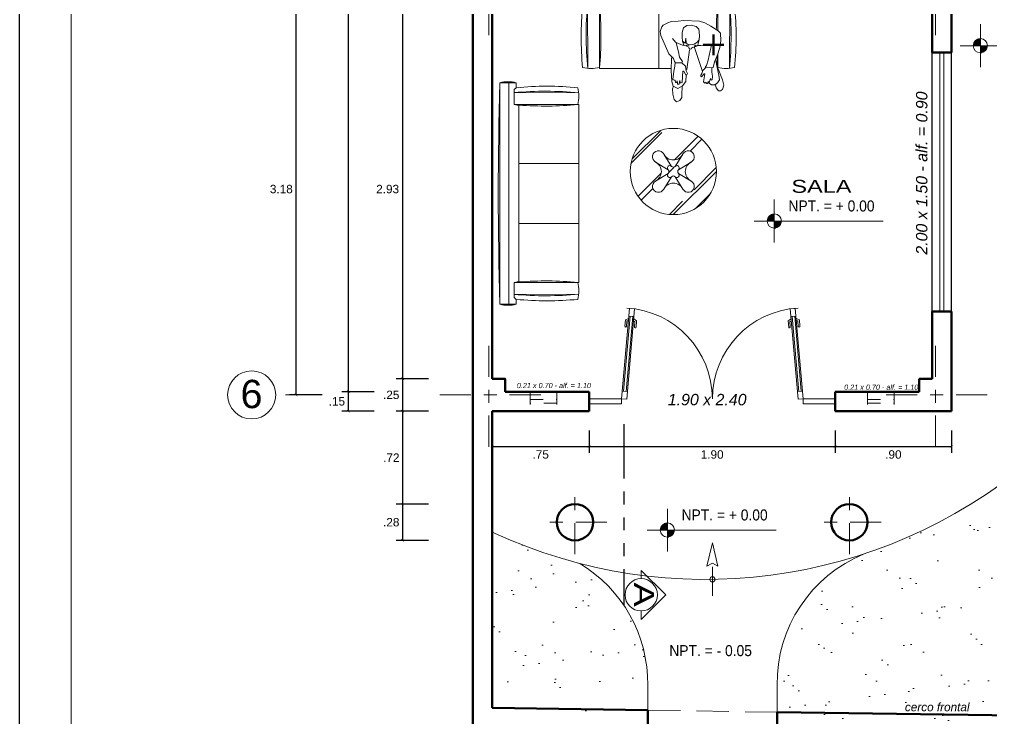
# Model space of a CAD drawing. Header units: millimetres. Extents: x 2033 to 2295, y 1536 to 1691.
# Drawn here: x 2105.31 to 2112.82, y 1615.42 to 1620.82 of the extents above; entities that cross this region are included whole.
import ezdxf

# ---------------------------------------------------------------- set-up
doc = ezdxf.new("R2010")
doc.units = ezdxf.units.MM
for name, pattern in [('ACAD_ISO06W100', [36, 24, -3, 0, -3, 0, -3, 0, -3]), ('ACAD_ISO10W100', [18, 12, -3, 0, -3]), ('HIDDEN2', [4.7625, 3.175, -1.5875]), ('RAYITAS', [0.375, 0.25, -0.125])]:
    doc.linetypes.add(name, pattern=pattern)
doc.layers.get('Defpoints').update_dxf_attribs({"color": 164})
for name, color, linetype, lineweight in [('cotas', 251, 'Continuous', 15), ('Detalles', 245, 'Continuous', 13), ('Ejes', 65, 'ACAD_ISO10W100', 15), ('Muebles', 33, 'Continuous', 9), ('muro bajo', 61, 'Continuous', 30), ('muroalto', 12, 'Continuous', 50), ('NPT', 63, 'Continuous', 15), ('PISOS', 252, 'Continuous', 0), ('PROYECCIONES', 127, 'HIDDEN2', 5), ('TEXTOS', 7, 'Continuous', 5), ('texturasde piso', 252, 'Continuous', 0), ('UNO', 254, 'Continuous', 9), ('Verde', 58, 'Continuous', 13)]:
    doc.layers.add(name, color=color, linetype=linetype, lineweight=lineweight)
doc.styles.add('ARDELG', font='arial.ttf', dxfattribs={"width": 0.9, "height": 0.1})
doc.styles.add('ARIAL', font='arial.ttf', dxfattribs={"width": 1.3, "height": 0.1})
doc.styles.add('Micky-Arial', font='arial.ttf', dxfattribs={"width": 1.5, "height": 0.125})
doc.styles.get("Standard").update_dxf_attribs({"font": 'arial.ttf'})
doc.dimstyles.new('Aritek', dxfattribs={"dimtxt": 0.065, "dimasz": 0.02, "dimexe": 0.05, "dimexo": 0.15, "dimgap": 0.03, "dimtad": 2, "dimtih": 1, "dimtoh": 1, "dimzin": 4, "dimdsep": 46, "dimtxsty": 'Standard', "dimblk": 'ARCHTICK', "dimcen": 0.1, "dimclrt": 7, "dimadec": 0, "dimazin": 0, "dimtfac": 1, "dimtmove": 2, "dimatfit": 1, "dimldrblk": 'DOTSMALL', "dimfxl": 0.2, "dimfxlon": 1, "dimarcsym": 0})

# ---------------------------------------------------------------- blocks, each defined once
blk = doc.blocks.new('GF+')
at = {"color": 34}
for p, q in [((252.598, 193.8045), (250.458, 193.8045)), ((250.458, 193.8045), (250.458, 193.646)), ((252.598, 193.8045), (252.598, 193.646)), ((252.598, 193.7181), (250.458, 193.7181)), ((250.458, 193.646), (250.506, 193.646)), ((250.506, 193.646), (250.5235, 193.6653)), ((250.5235, 193.6653), (250.6693, 193.6653)), ((250.5557, 193.0423), (250.554, 193.6653)), ((250.6741, 193.6182), (250.6693, 193.6653)), ((250.6693, 193.6653), (250.677, 193.6211)), ((250.6693, 193.6653), (250.6693, 193.0505)), ((250.677, 193.6211), (250.9392, 193.6211)), ((252.379, 193.6211), (250.9392, 193.6211)), ((251.2388, 193.6211), (251.2388, 193.0409)), ((251.8171, 193.6211), (251.8171, 193.0409)), ((252.3866, 193.6653), (252.379, 193.6211)), ((252.3819, 193.6182), (252.3866, 193.6653)), ((252.5325, 193.6653), (252.3866, 193.6653)), ((252.3866, 193.6653), (252.3866, 193.0505)), ((252.5003, 193.0423), (252.5019, 193.6653)), ((252.5499, 193.646), (252.5325, 193.6653)), ((252.598, 193.646), (252.5499, 193.646)), ((250.6693, 193.0505), (250.6693, 193.0438)), ((250.6722, 193.0409), (250.7746, 193.0409)), ((250.9392, 193.0409), (250.7452, 193.0409)), ((250.9392, 193.0409), (252.3107, 193.0409)), ((252.3838, 193.0409), (252.2814, 193.0409)), ((252.3866, 193.0505), (252.3866, 193.0438))]:
    blk.add_line(p, q, dxfattribs=at)
for centre, radius, start, end in [((250.7801, 193.7253), 0.3317, 166.17755, 193.82245), ((251.528, 154.0828), 39.7361, 88.45698, 91.54302), ((252.2759, 193.7253), 0.3317, 346.17755, 13.82245), ((253.6603, 193.3483), 3.1683, 174.60692, 185.39308), ((253.9298, 193.3626), 3.3893, 174.8766, 185.42207), ((247.2945, 193.3627), 3.3893, 354.71491, 4.32027), ((250.677, 193.6182), 0.00288, 90, 184.32027), ((255.7615, 193.3627), 3.3893, 175.67973, 185.28509), ((252.379, 193.6182), 0.00288, 355.67973, 90), ((249.1262, 193.3626), 3.3893, 354.57793, 5.1234), ((249.3957, 193.3483), 3.1683, 354.60692, 5.39308), ((250.5877, 193.3927), 0.3518, 256.58033, 283.41967), ((250.6722, 193.0438), 0.00288, 180, 270), ((252.3838, 193.0438), 0.00288, 270, 0), ((252.4683, 193.3927), 0.3518, 256.58033, 283.41967)]:
    blk.add_arc(centre, radius, start, end, dxfattribs=at)
blk = doc.blocks.new('Peopleplan_057')
at = {"color": 0}
for p, q in [((-0.0217, -0.1196), (-0.0401, -0.1104)), ((0.0553, -0.1104), (0.026, -0.1181))]:
    blk.add_line(p, q, dxfattribs=at)
at = {"color": 76}
for p, q in [((0.0955, -0.2799), (0.1573, -0.2799)), ((-0.1951, -0.3287), (-0.1295, -0.3268))]:
    blk.add_line(p, q, dxfattribs=at)
for points in [[(0.1573, -0.2799), (0.1686, -0.2687), (0.1761, -0.2405), (0.2211, -0.1936), (0.2998, -0.0172), (0.3054, 0.0203), (0.2899, 0.0667), (0.2766, 0.0826), (0.2329, 0.1051), (0.1948, 0.1179), (0.133, 0.123), (0.0767, 0.1276), (-0.0733, 0.1212), (-0.1258, 0.1053), (-0.1839, 0.0747), (-0.2101, 0.0555), (-0.2532, 0.0278), (-0.2757, 0.0053), (-0.2814, -0.0698), (-0.272, -0.1317), (-0.2457, -0.2124), (-0.2195, -0.2705), (-0.2064, -0.3249), (-0.1951, -0.3287)], [(0.0805, -0.1129), (0.1217, -0.0979), (0.1573, -0.0829), (0.1873, -0.0473), (0.1873, -0.0473), (0.1873, -0.0473), (0.1873, -0.0473)], [(0.1517, -0.0885), (0.1292, -0.1748), (0.118, -0.2274), (0.0898, -0.2668), (0.0955, -0.2799)], [(-0.1295, -0.3268), (-0.1408, -0.3062), (-0.1595, -0.2555), (-0.1782, -0.1655), (-0.1876, -0.1279), (-0.1839, -0.111), (-0.1745, -0.1054), (-0.1464, -0.1035), (-0.0883, -0.1148), (-0.0564, -0.1148)]]:
    blk.add_lwpolyline(points, dxfattribs=at)
at = {"color": 8}
for points in [[(0.0906, -0.0729), (0.0936, -0.0341), (0.0917, 0.0128), (0.0786, 0.0559), (0.0467, 0.0803), (0.0074, 0.0822), (-0.0414, 0.071), (-0.0676, 0.0428), (-0.0733, -0.0172), (-0.0705, -0.0596)], [(0.0906, -0.0729), (0.0643, -0.0913), (0.0577, -0.0436), (0.0546, -0.0904), (0.0335, -0.1028), (0.0104, -0.1067), (-0.0223, -0.1009), (-0.0492, -0.0836), (-0.0705, -0.0596)], [(-0.0264, -0.1336), (-0.1033, -0.3644)], [(0.0223, -0.1561), (0.0486, -0.3437)], [(-0.1595, -0.4713), (-0.1895, -0.4938), (-0.2214, -0.4938), (-0.2495, -0.4732), (-0.2682, -0.445), (-0.2626, -0.4), (-0.2457, -0.3268), (-0.2307, -0.2593)], [(0.0542, -0.4), (0.0561, -0.46), (0.0898, -0.5032), (0.1348, -0.5276), (0.1798, -0.5051), (0.1929, -0.46), (0.1986, -0.355), (0.1948, -0.2311)], [(-0.2532, -0.34), (-0.2964, -0.445), (-0.3095, -0.4957), (-0.2964, -0.537), (-0.2776, -0.5501), (-0.257, -0.5501), (-0.2364, -0.5238), (-0.2289, -0.4938)], [(0.0917, -0.5088), (0.0973, -0.5858), (0.0973, -0.6158), (0.1161, -0.6439), (0.148, -0.6589), (0.1705, -0.6345), (0.1836, -0.582), (0.1854, -0.5313), (0.1752, -0.5074)]]:
    blk.add_lwpolyline(points, dxfattribs=at)
at = {"color": 0}
for points in [[(-0.0705, -0.0596), (-0.0583, -0.1092), (-0.0395, -0.1223), (-0.0114, -0.1317), (-0.0039, -0.1298), (0.0036, -0.1467), (0.0149, -0.1486), (0.0261, -0.1411), (0.0298, -0.1298), (0.0486, -0.1204), (0.0767, -0.1092), (0.0906, -0.0729)], [(0.0955, -0.2799), (0.0598, -0.3137), (0.0542, -0.3587), (0.043, -0.385), (0.0486, -0.3981), (0.058, -0.3981), (0.0767, -0.3606), (0.088, -0.3606), (0.0936, -0.4713), (0.103, -0.4751), (0.1123, -0.4732), (0.1142, -0.4507), (0.1217, -0.4863), (0.1367, -0.4882), (0.1386, -0.4788), (0.1405, -0.4563), (0.148, -0.4694), (0.1573, -0.4694), (0.1611, -0.4469), (0.1705, -0.4488), (0.1817, -0.4413), (0.1723, -0.3625), (0.163, -0.3137), (0.1604, -0.2769)], [(-0.1947, -0.3287), (-0.1951, -0.37), (-0.1989, -0.4094), (-0.197, -0.445), (-0.1857, -0.4488), (-0.1801, -0.4319), (-0.1689, -0.4694), (-0.1632, -0.4713), (-0.1595, -0.46), (-0.1501, -0.4807), (-0.1408, -0.4807), (-0.1389, -0.4675), (-0.1258, -0.4769), (-0.1145, -0.4638), (-0.1258, -0.3887), (-0.1201, -0.3869), (-0.0939, -0.415), (-0.0864, -0.4113), (-0.0864, -0.4), (-0.0976, -0.3831), (-0.1051, -0.355), (-0.1348, -0.327)]]:
    blk.add_lwpolyline(points, dxfattribs=at)
blk = doc.blocks.new('Peopleplan_059')
at = {"color": 34, "lineweight": 0}
for p, q in [((-0.7235, -0.0143), (0.8412, -0.0143)), ((-0.7235, -0.0143), (-0.7235, -0.1728)), ((0.8412, -0.0143), (0.8412, -0.1728)), ((-0.7235, -0.1008), (0.8412, -0.1008)), ((-0.7235, -0.1728), (-0.6754, -0.1728)), ((-0.6754, -0.1728), (-0.658, -0.1536)), ((-0.658, -0.1536), (-0.5121, -0.1536)), ((-0.6258, -0.7765), (-0.6274, -0.1536)), ((-0.5121, -0.1536), (-0.5121, -0.4127)), ((-0.5074, -0.2007), (-0.5121, -0.1536)), ((-0.5121, -0.1536), (-0.5045, -0.1978)), ((0.6299, -0.1536), (0.6223, -0.1978)), ((0.6251, -0.2007), (0.6299, -0.1536)), ((0.7758, -0.1536), (0.6299, -0.1536)), ((0.6299, -0.1536), (0.6299, -0.7684)), ((0.7436, -0.7765), (0.7452, -0.1536)), ((0.7932, -0.1728), (0.7758, -0.1536)), ((0.8412, -0.1728), (0.7932, -0.1728)), ((-0.5045, -0.1978), (0.6223, -0.1978)), ((0.0574, -0.1978), (0.0574, -0.778)), ((-0.5121, -0.6398), (-0.5121, -0.7684)), ((-0.5121, -0.7684), (-0.5121, -0.7751)), ((0.627, -0.778), (-0.0636, -0.778)), ((0.627, -0.778), (0.5246, -0.778)), ((0.627, -0.778), (0.554, -0.778)), ((0.6299, -0.7684), (0.6299, -0.7751))]:
    blk.add_line(p, q, dxfattribs=at)
for centre, radius, start, end in [((0.0589, -21.2468), 21.2469, 87.88978, 92.11022), ((-0.4014, -0.0936), 0.3317, 166.17755, 193.82245), ((0.5191, -0.0936), 0.3317, 346.17755, 13.82245), ((2.4788, -0.4706), 3.1683, 174.60692, 185.39308), ((2.7483, -0.4563), 3.3893, 174.8766, 185.42207), ((-2.6305, -0.4563), 3.3893, 354.57793, 5.1234), ((-2.3611, -0.4706), 3.1683, 354.60692, 5.39308), ((-0.5045, -0.2007), 0.00288, 90, 184.32027), ((-3.887, -0.4562), 3.3893, 0.8877, 4.32027), ((4.0048, -0.4562), 3.3893, 175.67973, 185.28509), ((0.6223, -0.2007), 0.00288, 355.67973, 90), ((-3.887, -0.4562), 3.3893, 354.71491, 356.64052), ((-0.5938, -0.4262), 0.3518, 256.58033, 283.41967), ((-0.5092, -0.7751), 0.00288, 180, 270), ((0.627, -0.7751), 0.00288, 270, 0), ((0.7116, -0.4262), 0.3518, 256.58033, 283.41967)]:
    blk.add_arc(centre, radius, start, end, dxfattribs=at)
at = {"color": 30, "lineweight": 0}
blk.add_blockref('Peopleplan_057', (-0.2616, -0.4422), dxfattribs=at)
blk = doc.blocks.new('HKJHL')
at = {"color": 8}
for p, q in [((252.2573, 191.5581), (252.0859, 191.7295)), ((252.4498, 191.3979), (252.1168, 191.731)), ((251.9583, 191.5284), (251.8677, 191.619)), ((252.4024, 191.5692), (252.2881, 191.6835)), ((252.0267, 191.4062), (251.844, 191.5889)), ((252.103, 191.4379), (252.0431, 191.535)), ((252.1307, 191.4379), (252.1906, 191.535)), ((252.0768, 191.4118), (251.9813, 191.4723)), ((252.1568, 191.4118), (252.2524, 191.4723)), ((252.4484, 191.367), (252.3462, 191.4692)), ((252.0768, 191.3841), (251.9813, 191.3236)), ((252.1239, 191.3628), (252.0817, 191.405)), ((252.2524, 191.3236), (252.1568, 191.3841)), ((252.055, 191.0707), (251.8155, 191.3102)), ((252.103, 191.358), (252.0431, 191.2608)), ((252.1307, 191.358), (252.1906, 191.2608)), ((252.0192, 191.0796), (251.7985, 191.3003)), ((252.3077, 191.1251), (252.1282, 191.3047)), ((252.3379, 191.1489), (252.2477, 191.239))]:
    blk.add_line(p, q, dxfattribs=at)
at = {"color": 34}
blk.add_circle((252.1168, 191.3979), 0.333, dxfattribs=at)
at = {"color": 8}
for centre, radius, start, end in [((252.0021, 191.5136), 0.0463, 27.66045, 243.2345), ((252.1168, 191.5737), 0.0833, 207.66045, 332.33955), ((252.2315, 191.5136), 0.0463, 296.7655, 152.33955), ((251.9438, 191.3979), 0.0833, 296.7655, 63.2345), ((252.2899, 191.3979), 0.0833, 116.7655, 243.2345), ((252.0891, 191.4257), 0.0185, 41.40962, 228.59038), ((252.0891, 191.3702), 0.0185, 131.40962, 318.59038), ((252.0646, 191.3979), 0.0185, 311.40962, 48.59038), ((252.1168, 191.4502), 0.0185, 221.40962, 318.59038), ((252.1446, 191.4257), 0.0185, 311.40962, 138.59038), ((252.1446, 191.3702), 0.0185, 221.40962, 48.59038), ((252.1691, 191.3979), 0.0185, 131.40962, 228.59038), ((252.0021, 191.2823), 0.0463, 116.7655, 332.33955), ((252.1168, 191.3457), 0.0185, 41.40962, 138.59038), ((252.2315, 191.2823), 0.0463, 207.66045, 63.2345), ((252.1168, 191.2222), 0.0833, 27.66045, 152.33955)]:
    blk.add_arc(centre, radius, start, end, dxfattribs=at)
blk = doc.blocks.new('_ArchTick')
at = {"color": 0, "linetype": 'ByBlock', "const_width": 0.15}
blk.add_lwpolyline([(-0.5, -0.5), (0.5, 0.5)], dxfattribs=at)
blk = doc.blocks.new('*D112')
at = {"layer": 'cotas', "color": 0, "lineweight": -2, "transparency": 16777216}
for p, q in [((2108.4688, 1620.9763), (2108.2188, 1620.9763)), ((2108.2688, 1620.9763), (2108.2688, 1618.0463)), ((2108.4688, 1618.0463), (2108.2188, 1618.0463))]:
    blk.add_line(p, q, dxfattribs=at)
at = {"layer": 'Defpoints', "color": 0, "transparency": 16777216}
for p in [(2108.9614, 1620.9763), (2108.2688, 1618.0463), (2108.9614, 1618.0463)]:
    blk.add_point(p, dxfattribs=at)
at = {"layer": 'cotas', "color": 0, "lineweight": -2, "transparency": 16777216, "xscale": 0.02, "yscale": 0.02, "zscale": 0.02}
for p, rotation in [((2108.2688, 1620.9763), 90), ((2108.2688, 1618.0463), 270)]:
    blk.add_blockref('_ArchTick', p, dxfattribs=dict(at, rotation=rotation))
at = {"layer": 'cotas', "color": 7, "transparency": 16777216, "insert": (2108.1538, 1619.5113), "char_height": 0.065, "attachment_point": 5}
blk.add_mtext('2.93', dxfattribs=at)
blk = doc.blocks.new('_DotSmall')
at = {"color": 0, "linetype": 'ByBlock', "const_width": 0.5}
blk.add_lwpolyline([(-0.0625, 0, 1), (0.0625, 0, 1)], format="xyb", close=True, dxfattribs=at)
blk = doc.blocks.new('*D113')
at = {"layer": 'cotas', "color": 0, "lineweight": -2, "transparency": 16777216}
for p, q in [((2108.4688, 1618.0463), (2108.2188, 1618.0463)), ((2108.2688, 1618.0463), (2108.2688, 1617.7963)), ((2108.4688, 1617.7963), (2108.2188, 1617.7963))]:
    blk.add_line(p, q, dxfattribs=at)
at = {"layer": 'Defpoints', "color": 0, "transparency": 16777216}
for p in [(2108.9614, 1618.0463), (2108.2688, 1617.7963), (2108.9614, 1617.7963)]:
    blk.add_point(p, dxfattribs=at)
at = {"layer": 'cotas', "color": 0, "lineweight": -2, "transparency": 16777216, "xscale": 0.02, "yscale": 0.02, "zscale": 0.02}
for p, rotation in [((2108.2688, 1618.0463), 90), ((2108.2688, 1617.7963), 270)]:
    blk.add_blockref('_ArchTick', p, dxfattribs=dict(at, rotation=rotation))
at = {"layer": 'cotas', "color": 7, "transparency": 16777216, "insert": (2108.1816, 1617.9213), "char_height": 0.065, "attachment_point": 5}
blk.add_mtext('.25', dxfattribs=at)
blk = doc.blocks.new('*D114')
at = {"layer": 'cotas', "color": 0, "lineweight": -2, "transparency": 16777216}
for p, q in [((2108.4688, 1617.7963), (2108.2188, 1617.7963)), ((2108.2688, 1617.7963), (2108.2688, 1617.0774)), ((2108.4688, 1617.0774), (2108.2188, 1617.0774))]:
    blk.add_line(p, q, dxfattribs=at)
at = {"layer": 'Defpoints', "color": 0, "transparency": 16777216}
for p in [(2108.9614, 1617.7963), (2108.2688, 1617.0774), (2109.6014, 1617.0774)]:
    blk.add_point(p, dxfattribs=at)
at = {"layer": 'cotas', "color": 0, "lineweight": -2, "transparency": 16777216, "xscale": 0.02, "yscale": 0.02, "zscale": 0.02}
for p, rotation in [((2108.2688, 1617.7963), 90), ((2108.2688, 1617.0774), 270)]:
    blk.add_blockref('_ArchTick', p, dxfattribs=dict(at, rotation=rotation))
at = {"layer": 'cotas', "color": 7, "transparency": 16777216, "insert": (2108.1822, 1617.4368), "char_height": 0.065, "attachment_point": 5}
blk.add_mtext('.72', dxfattribs=at)
blk = doc.blocks.new('*D115')
at = {"layer": 'cotas', "color": 0, "lineweight": -2, "transparency": 16777216}
for p, q in [((2108.4688, 1617.0774), (2108.2188, 1617.0774)), ((2108.2688, 1617.0774), (2108.2688, 1616.7974)), ((2108.4688, 1616.7974), (2108.2188, 1616.7974))]:
    blk.add_line(p, q, dxfattribs=at)
at = {"layer": 'Defpoints', "color": 0, "transparency": 16777216}
for p in [(2109.6014, 1617.0774), (2108.2688, 1616.7974), (2109.6014, 1616.7974)]:
    blk.add_point(p, dxfattribs=at)
at = {"layer": 'cotas', "color": 0, "lineweight": -2, "transparency": 16777216, "xscale": 0.02, "yscale": 0.02, "zscale": 0.02}
for p, rotation in [((2108.2688, 1617.0774), 90), ((2108.2688, 1616.7974), 270)]:
    blk.add_blockref('_ArchTick', p, dxfattribs=dict(at, rotation=rotation))
at = {"layer": 'cotas', "color": 7, "transparency": 16777216, "insert": (2108.1818, 1616.9374), "char_height": 0.065, "attachment_point": 5}
blk.add_mtext('.28', dxfattribs=at)
blk = doc.blocks.new('*D138')
at = {"layer": 'cotas', "color": 0, "lineweight": -2, "transparency": 16777216}
for p, q in [((2108.0489, 1625.0863), (2107.7989, 1625.0863)), ((2107.8489, 1625.0863), (2107.8489, 1617.9463)), ((2108.0489, 1617.9463), (2107.7989, 1617.9463))]:
    blk.add_line(p, q, dxfattribs=at)
at = {"layer": 'Defpoints', "color": 0, "transparency": 16777216}
for p in [(2109.9614, 1625.0863), (2107.8489, 1617.9463), (2109.0614, 1617.9463)]:
    blk.add_point(p, dxfattribs=at)
at = {"layer": 'cotas', "color": 0, "lineweight": -2, "transparency": 16777216, "xscale": 0.02, "yscale": 0.02, "zscale": 0.02}
for p, rotation in [((2107.8489, 1625.0863), 90), ((2107.8489, 1617.9463), 270)]:
    blk.add_blockref('_ArchTick', p, dxfattribs=dict(at, rotation=rotation))
at = {"layer": 'cotas', "color": 7, "transparency": 16777216, "insert": (2107.7349, 1621.5163), "char_height": 0.065, "attachment_point": 5}
blk.add_mtext('7.14', dxfattribs=at)
blk = doc.blocks.new('*D139')
at = {"layer": 'cotas', "color": 0, "lineweight": -2, "transparency": 16777216}
for p, q in [((2108.0489, 1617.9463), (2107.7989, 1617.9463)), ((2107.8489, 1617.9463), (2107.8489, 1617.7963)), ((2108.0489, 1617.7963), (2107.7989, 1617.7963))]:
    blk.add_line(p, q, dxfattribs=at)
at = {"layer": 'Defpoints', "color": 0, "transparency": 16777216}
for p in [(2109.0614, 1617.9463), (2107.8489, 1617.7963), (2108.9614, 1617.7963)]:
    blk.add_point(p, dxfattribs=at)
at = {"layer": 'cotas', "color": 0, "lineweight": -2, "transparency": 16777216, "xscale": 0.02, "yscale": 0.02, "zscale": 0.02}
for p, rotation in [((2107.8489, 1617.9463), 90), ((2107.8489, 1617.7963), 270)]:
    blk.add_blockref('_ArchTick', p, dxfattribs=dict(at, rotation=rotation))
at = {"layer": 'cotas', "color": 7, "transparency": 16777216, "insert": (2107.7617, 1617.8713), "char_height": 0.065, "attachment_point": 5}
blk.add_mtext('.15', dxfattribs=at)
blk = doc.blocks.new('*D177')
at = {"layer": 'cotas', "color": 0, "lineweight": -2, "transparency": 16777216}
for p, q in [((2108.9614, 1617.6463), (2108.9614, 1617.474)), ((2109.7114, 1617.6463), (2109.7114, 1617.474)), ((2108.9614, 1617.524), (2109.7114, 1617.524))]:
    blk.add_line(p, q, dxfattribs=at)
at = {"layer": 'Defpoints', "color": 0, "transparency": 16777216}
for p in [(2108.9614, 1617.7963), (2109.7114, 1617.7963), (2109.7114, 1617.524)]:
    blk.add_point(p, dxfattribs=at)
at = {"layer": 'cotas', "color": 0, "lineweight": -2, "transparency": 16777216, "xscale": 0.02, "yscale": 0.02, "zscale": 0.02, "rotation": 180}
blk.add_blockref('_ArchTick', (2108.9614, 1617.524), dxfattribs=at)
at = {"layer": 'cotas', "color": 0, "lineweight": -2, "transparency": 16777216, "xscale": 0.02, "yscale": 0.02, "zscale": 0.02}
blk.add_blockref('_ArchTick', (2109.7114, 1617.524), dxfattribs=at)
at = {"layer": 'cotas', "color": 7, "transparency": 16777216, "insert": (2109.3364, 1617.461), "char_height": 0.065, "attachment_point": 5}
blk.add_mtext('.75', dxfattribs=at)
blk = doc.blocks.new('*D178')
at = {"layer": 'cotas', "color": 0, "lineweight": -2, "transparency": 16777216}
for p, q in [((2109.7114, 1617.6463), (2109.7114, 1617.474)), ((2111.6114, 1617.6463), (2111.6114, 1617.474)), ((2109.7114, 1617.524), (2111.6114, 1617.524))]:
    blk.add_line(p, q, dxfattribs=at)
at = {"layer": 'Defpoints', "color": 0, "transparency": 16777216}
for p in [(2109.7114, 1617.7963), (2111.6114, 1617.7963), (2111.6114, 1617.524)]:
    blk.add_point(p, dxfattribs=at)
at = {"layer": 'cotas', "color": 0, "lineweight": -2, "transparency": 16777216, "xscale": 0.02, "yscale": 0.02, "zscale": 0.02, "rotation": 180}
blk.add_blockref('_ArchTick', (2109.7114, 1617.524), dxfattribs=at)
at = {"layer": 'cotas', "color": 0, "lineweight": -2, "transparency": 16777216, "xscale": 0.02, "yscale": 0.02, "zscale": 0.02}
blk.add_blockref('_ArchTick', (2111.6114, 1617.524), dxfattribs=at)
at = {"layer": 'cotas', "color": 7, "transparency": 16777216, "insert": (2110.6614, 1617.4608), "char_height": 0.065, "attachment_point": 5}
blk.add_mtext('1.90', dxfattribs=at)
blk = doc.blocks.new('*D179')
at = {"layer": 'cotas', "color": 0, "lineweight": -2, "transparency": 16777216}
for p, q in [((2111.6114, 1617.6463), (2111.6114, 1617.474)), ((2112.5114, 1617.6463), (2112.5114, 1617.474)), ((2111.6114, 1617.524), (2112.5114, 1617.524))]:
    blk.add_line(p, q, dxfattribs=at)
at = {"layer": 'Defpoints', "color": 0, "transparency": 16777216}
for p in [(2111.6114, 1617.7963), (2112.5114, 1617.7963), (2112.5114, 1617.524)]:
    blk.add_point(p, dxfattribs=at)
at = {"layer": 'cotas', "color": 0, "lineweight": -2, "transparency": 16777216, "xscale": 0.02, "yscale": 0.02, "zscale": 0.02, "rotation": 180}
blk.add_blockref('_ArchTick', (2111.6114, 1617.524), dxfattribs=at)
at = {"layer": 'cotas', "color": 0, "lineweight": -2, "transparency": 16777216, "xscale": 0.02, "yscale": 0.02, "zscale": 0.02}
blk.add_blockref('_ArchTick', (2112.5114, 1617.524), dxfattribs=at)
at = {"layer": 'cotas', "color": 7, "transparency": 16777216, "insert": (2112.0614, 1617.4608), "char_height": 0.065, "attachment_point": 5}
blk.add_mtext('.90', dxfattribs=at)
blk = doc.blocks.new('*D195')
at = {"layer": 'cotas', "color": 0, "lineweight": -2, "transparency": 16777216}
for p, q in [((2107.6468, 1621.1013), (2107.3968, 1621.1013)), ((2107.4468, 1617.9213), (2107.4468, 1621.1013)), ((2107.6468, 1617.9213), (2107.3968, 1617.9213))]:
    blk.add_line(p, q, dxfattribs=at)
at = {"layer": 'Defpoints', "color": 0, "transparency": 16777216}
for p in [(2107.4468, 1621.1013), (2108.5364, 1621.1013), (2108.5364, 1617.9213)]:
    blk.add_point(p, dxfattribs=at)
at = {"layer": 'cotas', "color": 0, "lineweight": -2, "transparency": 16777216, "xscale": 0.02, "yscale": 0.02, "zscale": 0.02}
for p, rotation in [((2107.4468, 1621.1013), 90), ((2107.4468, 1617.9213), 270)]:
    blk.add_blockref('_ArchTick', p, dxfattribs=dict(at, rotation=rotation))
at = {"layer": 'cotas', "color": 7, "transparency": 16777216, "insert": (2107.3324, 1619.5113), "char_height": 0.065, "attachment_point": 5}
blk.add_mtext('3.18', dxfattribs=at)
blk = doc.blocks.new('*D208')
at = {"layer": 'cotas', "color": 0, "lineweight": -2, "transparency": 16777216}
for p, q in [((2108.9364, 1614.6098), (2108.9364, 1614.3598)), ((2112.3864, 1614.6098), (2112.3864, 1614.3598)), ((2108.9364, 1614.4098), (2112.3864, 1614.4098))]:
    blk.add_line(p, q, dxfattribs=at)
at = {"layer": 'Defpoints', "color": 0, "transparency": 16777216}
for p in [(2108.9364, 1617.5213), (2112.3864, 1617.524), (2112.3864, 1614.4098)]:
    blk.add_point(p, dxfattribs=at)
at = {"layer": 'cotas', "color": 0, "lineweight": -2, "transparency": 16777216, "xscale": 0.02, "yscale": 0.02, "zscale": 0.02, "rotation": 180}
blk.add_blockref('_ArchTick', (2108.9364, 1614.4098), dxfattribs=at)
at = {"layer": 'cotas', "color": 0, "lineweight": -2, "transparency": 16777216, "xscale": 0.02, "yscale": 0.02, "zscale": 0.02}
blk.add_blockref('_ArchTick', (2112.3864, 1614.4098), dxfattribs=at)
at = {"layer": 'cotas', "color": 7, "transparency": 16777216, "insert": (2110.6614, 1614.3466), "char_height": 0.065, "attachment_point": 5}
blk.add_mtext('3.45', dxfattribs=at)
blk = doc.blocks.new('*D209')
at = {"layer": 'cotas', "color": 0, "lineweight": -2, "transparency": 16777216}
for p, q in [((2112.3864, 1614.6098), (2112.3864, 1614.3598)), ((2113.6364, 1614.6098), (2113.6364, 1614.3598)), ((2112.3864, 1614.4098), (2113.6364, 1614.4098))]:
    blk.add_line(p, q, dxfattribs=at)
at = {"layer": 'Defpoints', "color": 0, "transparency": 16777216}
for p in [(2113.6364, 1620.7013), (2112.3864, 1617.524), (2113.6364, 1614.4098)]:
    blk.add_point(p, dxfattribs=at)
at = {"layer": 'cotas', "color": 0, "lineweight": -2, "transparency": 16777216, "xscale": 0.02, "yscale": 0.02, "zscale": 0.02, "rotation": 180}
blk.add_blockref('_ArchTick', (2112.3864, 1614.4098), dxfattribs=at)
at = {"layer": 'cotas', "color": 0, "lineweight": -2, "transparency": 16777216, "xscale": 0.02, "yscale": 0.02, "zscale": 0.02}
blk.add_blockref('_ArchTick', (2113.6364, 1614.4098), dxfattribs=at)
at = {"layer": 'cotas', "color": 7, "transparency": 16777216, "insert": (2113.0114, 1614.3466), "char_height": 0.065, "attachment_point": 5}
blk.add_mtext('1.25', dxfattribs=at)
blk = doc.blocks.new('Corte')
at = {"layer": 'TEXTOS', "color": 14, "ltscale": 0.0035}
for p, q in [((0.1476, 0.1688), (0.3377, -0.0212)), ((0.1476, 0.1038), (0.1476, 0.1688)), ((0.337, -0.0206), (0.1476, -0.21)), ((0.1476, -0.21), (0.1476, -0.1462))]:
    blk.add_line(p, q, dxfattribs=at)
blk.add_circle((0.1476, -0.0212), 0.125, dxfattribs=at)

msp = doc.modelspace()

# ---------------------------------------------------------------- hatches: boundary and pattern name
at = {"layer": 'UNO', "ltscale": 0.005}
h = msp.add_hatch(dxfattribs=at)
h.set_pattern_fill('AR-PARQ1', color=21, scale=0.00015, style=0)
h.set_pattern_definition([(90, (1924.18537, 1400.484326), (-0.04572, 0.04572), [0.04572, -0.04572]), (90, (1924.19299, 1400.484326), (-0.04572, 0.04572), [0.04572, -0.04572]), (90, (1924.20061, 1400.484326), (-0.04572, 0.04572), [0.04572, -0.04572]), (90, (1924.20823, 1400.484326), (-0.04572, 0.04572), [0.04572, -0.04572]), (90, (1924.21585, 1400.484326), (-0.04572, 0.04572), [0.04572, -0.04572]), (90, (1924.22347, 1400.484326), (-0.04572, 0.04572), [0.04572, -0.04572]), (90, (1924.23109, 1400.484326), (-0.04572, 0.04572), [0.04572, -0.04572]), (360, (1924.18537, 1400.530046), (0.04572, -0.04572), [0.04572, -0.04572]), (360, (1924.18537, 1400.537666), (0.04572, -0.04572), [0.04572, -0.04572]), (360, (1924.18537, 1400.545286), (0.04572, -0.04572), [0.04572, -0.04572]), (360, (1924.18537, 1400.552906), (0.04572, -0.04572), [0.04572, -0.04572]), (360, (1924.18537, 1400.560526), (0.04572, -0.04572), [0.04572, -0.04572]), (360, (1924.18537, 1400.568146), (0.04572, -0.04572), [0.04572, -0.04572]), (360, (1924.18537, 1400.575766), (0.04572, -0.04572), [0.04572, -0.04572])])
h.paths.add_polyline_path([(2112.7335, 1620.6189), (2112.7335, 1620.6739, 0.414214), (2112.6785, 1620.6189)])
h.paths.add_polyline_path([(2112.7335, 1620.6189), (2112.7335, 1620.5639, 0.414214), (2112.7885, 1620.6189)])
h = msp.add_hatch(dxfattribs=at)
h.set_pattern_fill('AR-PARQ1', color=21, scale=0.00015, style=0)
h.set_pattern_definition([(90, (1922.593293, 1399.129816), (-0.04572, 0.04572), [0.04572, -0.04572]), (90, (1922.600913, 1399.129816), (-0.04572, 0.04572), [0.04572, -0.04572]), (90, (1922.608533, 1399.129816), (-0.04572, 0.04572), [0.04572, -0.04572]), (90, (1922.616153, 1399.129816), (-0.04572, 0.04572), [0.04572, -0.04572]), (90, (1922.623773, 1399.129816), (-0.04572, 0.04572), [0.04572, -0.04572]), (90, (1922.631393, 1399.129816), (-0.04572, 0.04572), [0.04572, -0.04572]), (90, (1922.639013, 1399.129816), (-0.04572, 0.04572), [0.04572, -0.04572]), (360, (1922.593293, 1399.175536), (0.04572, -0.04572), [0.04572, -0.04572]), (360, (1922.593293, 1399.183156), (0.04572, -0.04572), [0.04572, -0.04572]), (360, (1922.593293, 1399.190776), (0.04572, -0.04572), [0.04572, -0.04572]), (360, (1922.593293, 1399.198396), (0.04572, -0.04572), [0.04572, -0.04572]), (360, (1922.593293, 1399.206016), (0.04572, -0.04572), [0.04572, -0.04572]), (360, (1922.593293, 1399.213636), (0.04572, -0.04572), [0.04572, -0.04572]), (360, (1922.593293, 1399.221256), (0.04572, -0.04572), [0.04572, -0.04572])])
h.paths.add_polyline_path([(2111.1415, 1619.2644), (2111.1415, 1619.3194, 0.414214), (2111.0865, 1619.2644)])
h.paths.add_polyline_path([(2111.1415, 1619.2644), (2111.1415, 1619.2094, 0.414214), (2111.1965, 1619.2644)])
h = msp.add_hatch(dxfattribs=at)
h.set_pattern_fill('AR-PARQ1', color=21, scale=0.00015, style=0)
h.set_pattern_definition([(90, (1921.767416, 1396.742494), (-0.04572, 0.04572), [0.04572, -0.04572]), (90, (1921.775036, 1396.742494), (-0.04572, 0.04572), [0.04572, -0.04572]), (90, (1921.782656, 1396.742494), (-0.04572, 0.04572), [0.04572, -0.04572]), (90, (1921.790276, 1396.742494), (-0.04572, 0.04572), [0.04572, -0.04572]), (90, (1921.797896, 1396.742494), (-0.04572, 0.04572), [0.04572, -0.04572]), (90, (1921.805516, 1396.742494), (-0.04572, 0.04572), [0.04572, -0.04572]), (90, (1921.813136, 1396.742494), (-0.04572, 0.04572), [0.04572, -0.04572]), (360, (1921.767416, 1396.788214), (0.04572, -0.04572), [0.04572, -0.04572]), (360, (1921.767416, 1396.795834), (0.04572, -0.04572), [0.04572, -0.04572]), (360, (1921.767416, 1396.803454), (0.04572, -0.04572), [0.04572, -0.04572]), (360, (1921.767416, 1396.811074), (0.04572, -0.04572), [0.04572, -0.04572]), (360, (1921.767416, 1396.818694), (0.04572, -0.04572), [0.04572, -0.04572]), (360, (1921.767416, 1396.826314), (0.04572, -0.04572), [0.04572, -0.04572]), (360, (1921.767416, 1396.833934), (0.04572, -0.04572), [0.04572, -0.04572])])
h.paths.add_polyline_path([(2110.3156, 1616.8771), (2110.3156, 1616.9321, 0.414214), (2110.2606, 1616.8771)])
h.paths.add_polyline_path([(2110.3156, 1616.8771), (2110.3156, 1616.8221, 0.414214), (2110.3706, 1616.8771)])
at = {"layer": 'Verde'}
h = msp.add_hatch(dxfattribs=at)
h.set_pattern_fill('AR-SAND', color=256, scale=0.009, style=0)
h.set_pattern_definition([(37.5, (2.70534, -67.21002), (-0.01440028, 0.440471914), [0, -0.347472, 0, -0.38862, 0, -0.371475]), (7.5, (2.70534, -67.21), (0.40457095, 0.64514259), [0, -0.187452, 0, -0.313182, 0, -0.120015]), (327.5, (2.42417, -67.21002), (0.711893133, 0.001293466), [0, -0.1143, 0, -0.41148, 0, -0.53721]), (317.5, (2.42417, -67.21), (0.68720081, 0.20063639), [0, -0.05715, 0, -0.269748, 0, -0.30861])])
h.paths.add_polyline_path([(2116.6614, 1620.4763), (2113.1114, 1620.4763), (2113.1114, 1617.4026, -0.094436), (2111.8352, 1616.693, 0.301134), (2111.1631, 1615.7075), (2111.1631, 1615.4213), (2116.6614, 1615.3389)])
h.paths.add_polyline_path([(2114.3114, 1618.2418), (2114.0114, 1618.2418), (2114.0114, 1618.5418), (2114.3114, 1618.5418)], flags=16)
h.paths.add_polyline_path([(2114.3114, 1618.6918), (2114.0114, 1618.6918), (2114.0114, 1618.9918), (2114.3114, 1618.9918)], flags=16)
h.paths.add_polyline_path([(2114.3114, 1618.0918), (2114.3114, 1617.7918), (2114.0114, 1617.7918), (2114.0114, 1618.0918)], flags=16)
h.paths.add_polyline_path([(2115.4614, 1618.5418), (2115.7614, 1618.5418), (2115.7614, 1618.2418), (2115.4614, 1618.2418)], flags=16)
h.paths.add_polyline_path([(2115.4614, 1618.6918), (2115.4614, 1618.9918), (2115.7614, 1618.9918), (2115.7614, 1618.6918)], flags=16)
h.paths.add_polyline_path([(2115.4614, 1618.0918), (2115.7614, 1618.0918), (2115.7614, 1617.7918), (2115.4614, 1617.7918)], flags=16)
h.paths.add_polyline_path([(2114.3114, 1619.1418), (2114.0114, 1619.1418), (2114.0114, 1619.4418), (2114.3114, 1619.4418)], flags=16)
h.paths.add_polyline_path([(2114.3114, 1617.6418), (2114.3114, 1617.3418), (2114.0114, 1617.3418), (2114.0114, 1617.6418)], flags=16)
h.paths.add_polyline_path([(2115.4614, 1619.1418), (2115.4614, 1619.4418), (2115.7614, 1619.4418), (2115.7614, 1619.1418)], flags=16)
h.paths.add_polyline_path([(2115.4614, 1617.6418), (2115.7614, 1617.6418), (2115.7614, 1617.3418), (2115.4614, 1617.3418)], flags=16)
h.paths.add_polyline_path([(2114.3114, 1619.5918), (2114.0114, 1619.5918), (2114.0114, 1619.8918), (2114.3114, 1619.8918)], flags=16)
h.paths.add_polyline_path([(2114.3114, 1617.1918), (2114.3114, 1616.8918), (2114.0114, 1616.8918), (2114.0114, 1617.1918)], flags=16)
h.paths.add_polyline_path([(2115.4614, 1619.5918), (2115.4614, 1619.8918), (2115.7614, 1619.8918), (2115.7614, 1619.5918)], flags=16)
h.paths.add_polyline_path([(2115.4614, 1617.1918), (2115.7614, 1617.1918), (2115.7614, 1616.8918), (2115.4614, 1616.8918)], flags=16)
h.paths.add_polyline_path([(2114.3114, 1620.0418), (2114.0114, 1620.0418), (2114.0114, 1620.3418), (2114.3114, 1620.3418)], flags=16)
h.paths.add_polyline_path([(2115.4614, 1620.0418), (2115.4614, 1620.3418), (2115.7614, 1620.3418), (2115.7614, 1620.0418)], flags=16)
h.paths.add_polyline_path([(2114.3114, 1616.7418), (2114.3114, 1616.4418), (2114.0114, 1616.4418), (2114.0114, 1616.7418)], flags=16)
h.paths.add_polyline_path([(2115.4614, 1616.7418), (2115.7614, 1616.7418), (2115.7614, 1616.4418), (2115.4614, 1616.4418)], flags=16)
h.paths.add_polyline_path([(2114.3114, 1616.2918), (2114.3114, 1615.9918), (2114.0114, 1615.9918), (2114.0114, 1616.2918)], flags=16)
h.paths.add_polyline_path([(2115.4614, 1616.2918), (2115.7614, 1616.2918), (2115.7614, 1615.9918), (2115.4614, 1615.9918)], flags=16)
h.paths.add_polyline_path([(2114.3114, 1615.8418), (2114.3114, 1615.5418), (2114.0114, 1615.5418), (2114.0114, 1615.8418)], flags=16)
h.paths.add_polyline_path([(2115.4614, 1615.8418), (2115.7614, 1615.8418), (2115.7614, 1615.5418), (2115.4614, 1615.5418)], flags=16)
h.paths.add_polyline_path([(2109.6384, 1616.6193, -0.046208), (2108.9614, 1616.8622), (2108.9614, 1615.4544), (2110.1631, 1615.4363), (2110.1631, 1615.7075, 0.259941)])

# ---------------------------------------------------------------- linework, layer by layer
at = {"color": 41, "linetype": 'ACAD_ISO06W100', "ltscale": 0.0175}
msp.add_line((2109.9796, 1617.6953), (2109.9796, 1616.2954), dxfattribs=at)
at = {"layer": 'Defpoints'}
msp.add_lwpolyline([(2105.309, 1638.2203), (2133.309, 1638.2203), (2133.309, 1610.5779), (2105.309, 1610.5779)], close=True, dxfattribs=at)
at = {"layer": 'Detalles'}
for p, q in [((2110.1631, 1615.4363), (2110.1631, 1615.7075)), ((2111.1631, 1615.4213), (2111.1631, 1615.7075))]:
    msp.add_line(p, q, dxfattribs=at)
for centre, start, end in [((2109.0831, 1615.6928), 359.22244, 59.0617), ((2112.2431, 1615.6928), 112.1871, 180.77756)]:
    msp.add_arc(centre, 1.0801, start, end, dxfattribs=at)
at = {"layer": 'Ejes', "ltscale": 0.02}
for p, q in [((2108.9364, 1620.7013), (2108.9364, 1621.5013)), ((2112.3864, 1620.7013), (2112.3864, 1621.5013)), ((2108.9364, 1617.5213), (2108.9364, 1618.3213)), ((2112.3864, 1617.5213), (2112.3864, 1618.3213)), ((2107.6047, 1617.9213), (2107.289, 1617.9213)), ((2109.3364, 1617.9213), (2108.5364, 1617.9213)), ((2112.7864, 1617.9213), (2111.9864, 1617.9213)), ((2109.6014, 1616.6911), (2109.6014, 1617.1837)), ((2111.7215, 1616.6911), (2111.7215, 1617.1837)), ((2109.8476, 1616.9374), (2109.3551, 1616.9374)), ((2111.9678, 1616.9374), (2111.4752, 1616.9374))]:
    msp.add_line(p, q, dxfattribs=at)
at = {"layer": 'Ejes', "color": 32, "linetype": 'Continuous'}
msp.add_circle((2107.1033, 1617.9213), 0.1857, dxfattribs=at)
at = {"layer": 'muro bajo', "linetype": 'Continuous', "ltscale": 0.07}
for p, q in [((2112.3614, 1618.5663), (2112.3614, 1620.5663)), ((2112.5114, 1618.5663), (2112.5114, 1620.5663))]:
    msp.add_line(p, q, dxfattribs=at)
at = {"layer": 'muroalto', "linetype": 'Continuous', "ltscale": 0.07}
for p, q in [((2108.8114, 1635.2066), (2108.8114, 1615.3066)), ((2112.5114, 1624.0861), (2112.5114, 1620.5663)), ((2108.9614, 1620.9763), (2108.9614, 1618.0463)), ((2112.3614, 1620.9763), (2112.3614, 1620.5663)), ((2110.6719, 1620.7056), (2110.6719, 1620.5456)), ((2110.7519, 1620.6256), (2110.5919, 1620.6256)), ((2112.3614, 1620.5663), (2112.5114, 1620.5663)), ((2112.3614, 1618.5663), (2112.5114, 1618.5663)), ((2112.3614, 1618.5663), (2112.3614, 1618.0463)), ((2112.5114, 1618.5663), (2112.5114, 1617.7963)), ((2109.0614, 1617.9463), (2109.7114, 1617.9463)), ((2109.7114, 1617.9463), (2109.7114, 1617.7963)), ((2111.6114, 1617.9463), (2112.2614, 1617.9463)), ((2111.6114, 1617.9463), (2111.6114, 1617.7963)), ((2108.9614, 1617.7963), (2108.9614, 1615.5044)), ((2109.7114, 1617.7963), (2108.9614, 1617.7963)), ((2111.6114, 1617.7963), (2112.5114, 1617.7963)), ((2110.1631, 1615.4863), (2108.9614, 1615.5044)), ((2113.4614, 1615.4369), (2111.1631, 1615.4713))]:
    msp.add_line(p, q, dxfattribs=at)
at = {"layer": 'muroalto'}
for p, q in [((2110.1631, 1615.2863), (2110.1631, 1615.4863)), ((2111.1631, 1615.2713), (2111.1631, 1615.4713))]:
    msp.add_line(p, q, dxfattribs=at)
at = {"layer": 'muroalto', "linetype": 'Continuous', "ltscale": 0.07}
for points in [[(2108.8114, 1617.7963), (2108.8114, 1618.0463)], [(2108.9614, 1618.0463), (2109.0614, 1618.0463), (2109.0614, 1617.9463)], [(2112.2614, 1618.0463), (2112.3614, 1618.0463)], [(2112.2614, 1617.9463), (2112.2614, 1618.0463)]]:
    msp.add_lwpolyline(points, dxfattribs=at)
for centre in [(2109.6015, 1616.9374), (2111.7214, 1616.9374)]:
    msp.add_circle(centre, 0.14, dxfattribs=at)
at = {"layer": 'NPT'}
msp.add_lwpolyline([(2105.709, 1637.8203), (2132.909, 1637.8203), (2132.909, 1610.9779), (2105.709, 1610.9779)], close=True, dxfattribs=at)
at = {"layer": 'PISOS', "linetype": 'HIDDEN2', "ltscale": 0.07}
msp.add_line((2110.6631, 1616.3701), (2110.6631, 1616.6225), dxfattribs=at)
at = {"layer": 'PISOS', "linetype": 'HIDDEN2'}
msp.add_lwpolyline([(2110.6631, 1616.7778), (2110.7063, 1616.5977), (2110.6631, 1616.6225), (2110.6199, 1616.5977), (2110.6631, 1616.7778)], dxfattribs=at)
at = {"layer": 'PISOS'}
msp.add_circle((2110.6631, 1616.4963), 0.02, dxfattribs=at)
at = {"layer": 'PROYECCIONES', "linetype": 'RAYITAS', "ltscale": 0.07}
for p, q in [((2109.2564, 1617.9463), (2109.2564, 1617.7963)), ((2109.4614, 1617.9463), (2109.4614, 1617.7963)), ((2111.8614, 1617.9463), (2111.8614, 1617.7963)), ((2112.0664, 1617.9463), (2112.0664, 1617.7963)), ((2109.2564, 1617.8863), (2109.4614, 1617.8863)), ((2109.4614, 1617.8563), (2109.2564, 1617.8563)), ((2111.8614, 1617.8863), (2112.0664, 1617.8863)), ((2111.8614, 1617.8563), (2112.0664, 1617.8563))]:
    msp.add_line(p, q, dxfattribs=at)
at = {"layer": 'PROYECCIONES', "linetype": 'RAYITAS'}
msp.add_line((2110.1664, 1615.4863), (2111.1664, 1615.4702), dxfattribs=at)
at = {"layer": 'PROYECCIONES', "linetype": 'Continuous', "ltscale": 0.07}
msp.add_arc((2110.6114, 1620.396), 3.9, 244.971, 309.86834, dxfattribs=at)
at = {"layer": 'texturasde piso', "linetype": 'Continuous', "ltscale": 0.07}
for p, q in [((2112.4214, 1618.5663), (2112.4214, 1620.5663)), ((2112.4514, 1618.5663), (2112.4514, 1620.5663))]:
    msp.add_line(p, q, dxfattribs=at)
at = {"layer": 'texturasde piso'}
for p, q in [((2109.9616, 1617.8911), (2110.0227, 1618.59)), ((2110.0011, 1617.8877), (2110.0623, 1618.5865)), ((2111.3035, 1618.59), (2111.264, 1618.5865)), ((2111.3251, 1617.8877), (2111.264, 1618.5865)), ((2111.3646, 1617.8911), (2111.3035, 1618.59)), ((2109.9767, 1617.9495), (2110.0274, 1618.5298)), ((2109.9869, 1618.4519), (2109.9911, 1618.5006)), ((2109.9911, 1618.5006), (2110.016, 1618.5123)), ((2109.9964, 1617.9478), (2110.0472, 1618.5281)), ((2110.0176, 1618.5307), (2110.0571, 1618.5272)), ((2110.0779, 1618.493), (2110.0555, 1618.5088)), ((2111.2484, 1618.493), (2111.2708, 1618.5088)), ((2111.3087, 1618.5307), (2111.2692, 1618.5272)), ((2111.3298, 1617.9478), (2111.2791, 1618.5281)), ((2111.3496, 1617.9495), (2111.2988, 1618.5298)), ((2111.3351, 1618.5006), (2111.3103, 1618.5123)), ((2111.3394, 1618.4519), (2111.3351, 1618.5006)), ((2109.9995, 1618.4508), (2110.0032, 1618.494)), ((2110.0142, 1618.4925), (2110.0032, 1618.494)), ((2110.0537, 1618.4891), (2110.0648, 1618.4886)), ((2110.061, 1618.4454), (2110.0648, 1618.4886)), ((2110.0736, 1618.4443), (2110.0779, 1618.493)), ((2111.2526, 1618.4443), (2111.2484, 1618.493)), ((2111.2725, 1618.4891), (2111.2615, 1618.4886)), ((2111.2652, 1618.4454), (2111.2615, 1618.4886)), ((2111.312, 1618.4925), (2111.323, 1618.494)), ((2111.3268, 1618.4508), (2111.323, 1618.494)), ((2109.9668, 1617.9504), (2110.0063, 1617.9469)), ((2111.3595, 1617.9504), (2111.3199, 1617.9469)), ((2109.9616, 1617.8911), (2109.7114, 1617.8911)), ((2109.7114, 1617.8514), (2109.9616, 1617.8514)), ((2109.9616, 1617.8911), (2110.0011, 1617.8877)), ((2109.9616, 1617.8514), (2109.9616, 1617.8911)), ((2111.3646, 1617.8911), (2111.3251, 1617.8877)), ((2111.3646, 1617.8911), (2111.6114, 1617.8911)), ((2111.3646, 1617.8514), (2111.3646, 1617.8911)), ((2111.6114, 1617.8514), (2111.3646, 1617.8514))]:
    msp.add_line(p, q, dxfattribs=at)
for centre, radius, start, end in [((2109.9595, 1617.8902), 0.7036, 0.07147, 86.59542), ((2111.3668, 1617.8902), 0.7036, 93.40458, 179.92853), ((2109.9932, 1618.4514), 0.00632, 175, 355), ((2110.0673, 1618.4449), 0.00632, 175, 355), ((2111.2589, 1618.4449), 0.00632, 185, 5), ((2111.3331, 1618.4514), 0.00632, 185, 5)]:
    msp.add_arc(centre, radius, start, end, dxfattribs=at)
at = {"layer": 'UNO', "ltscale": 0.005}
for p, q in [((2112.7335, 1620.7842), (2112.7335, 1620.6189)), ((2113.5737, 1620.6189), (2112.5777, 1620.6189)), ((2112.7335, 1620.4536), (2112.7335, 1620.6189)), ((2111.1415, 1619.4297), (2111.1415, 1619.2644)), ((2111.9816, 1619.2644), (2110.9856, 1619.2644)), ((2111.1415, 1619.0991), (2111.1415, 1619.2644)), ((2110.3156, 1617.0424), (2110.3156, 1616.8771)), ((2111.1557, 1616.8771), (2110.1597, 1616.8771)), ((2110.3156, 1616.7118), (2110.3156, 1616.8771))]:
    msp.add_line(p, q, dxfattribs=at)
for centre in [(2112.7335, 1620.6189), (2111.1415, 1619.2644), (2110.3156, 1616.8771)]:
    msp.add_circle(centre, 0.055, dxfattribs=at)

# ---------------------------------------------------------------- block references
at = {"layer": 'cotas', "xscale": -1, "rotation": 180}
msp.add_blockref('Corte', (2109.9655, 1616.3559), dxfattribs=at)
at = {"layer": 'Muebles', "color": 0, "lineweight": 0, "extrusion": (0, 0, -1), "xscale": 0.8000000000001819, "yscale": 0.8000000000001819, "zscale": -0.8}
msp.add_blockref('Peopleplan_059', (-2110.2947, 1621.0652), dxfattribs=at)
at = {"layer": 'Muebles', "color": 0, "lineweight": 0, "xscale": 0.8000000000001819, "yscale": 0.8000000000001819, "zscale": 0.8000000000001819, "rotation": 90}
msp.add_blockref('GF+', (2264.064, 1418.2548), dxfattribs=at)
at = {"layer": 'Muebles', "color": 0, "lineweight": 0, "rotation": 270}
msp.add_blockref('HKJHL', (1918.9634, 1871.7637), dxfattribs=at)

# ---------------------------------------------------------------- texts
at = {"insert": (2112.3256, 1619.6348), "char_height": 0.088, "width": 1.667112, "attachment_point": 8, "rotation": 90}
msp.add_mtext('{\\fArial|b0|i1|c0|p34;2.00 x 1.50 - alf. = 0.90}', dxfattribs=at)
at = {"attachment_point": 8}
for s, insert, char_height, width in [('{\\fArial|b0|i1|c0|p34;0.21 x 0.70 - alf. = 1.10}', (2109.4387, 1617.9733), 0.04, 1.667112), ('{\\fArial|b0|i1|c0|p34;0.21 x 0.70 - alf. = 1.10}', (2111.9679, 1617.9602), 0.04, 1.667112), ('{\\fArial|b0|i1|c0|p34;1.90 x 2.40}', (2110.6228, 1617.84), 0.088, 0.74437), ('{\\fArial|b0|i1|c0|p34;cerco frontal}', (2112.4003, 1615.4766), 0.065, 2.425031)]:
    msp.add_mtext(s, dxfattribs=dict(at, insert=insert, char_height=char_height, width=width))
at = {"layer": 'Ejes', "color": 7, "linetype": 'Continuous', "style": 'Micky-Arial'}
msp.add_text('6', height=0.2187, dxfattribs=at).set_placement((2107.017, 1617.8191))
at = {"layer": 'TEXTOS', "ltscale": 0.005, "attachment_point": 1}
for s, insert, char_height, width, style in [('SALA', (2111.2734, 1619.5826), 0.1, 1.686, 'ARIAL'), ('NPT. = + 0.00', (2111.2508, 1619.4237), 0.085, 1, 'ARDELG'), ('NPT. = + 0.00', (2110.4249, 1617.0364), 0.085, 1, 'ARDELG'), ('NPT. = - 0.05', (2110.3303, 1615.9883), 0.085, 1, 'ARDELG')]:
    msp.add_mtext(s, dxfattribs=dict(at, insert=insert, char_height=char_height, width=width, style=style))
at = {"layer": 'TEXTOS', "ltscale": 0.005, "insert": (2110.2119, 1616.4726), "char_height": 0.155, "width": 1.686, "attachment_point": 1, "rotation": 270, "style": 'ARIAL'}
msp.add_mtext('A', dxfattribs=at)

# ---------------------------------------------------------------- dimensions: what is measured, and where the dimension line sits
at = {"layer": 'cotas'}
for base, p1, p2, picture, middle in [((2107.8489, 1617.9463), (2109.9614, 1625.0863), (2109.0614, 1617.9463), '*D138', (2107.7349, 1621.5163)), ((2107.4468, 1621.1013), (2108.5364, 1617.9213), (2108.5364, 1621.1013), '*D195', (2107.3324, 1619.5113)), ((2108.2688, 1618.0463), (2108.9614, 1620.9763), (2108.9614, 1618.0463), '*D112', (2108.1538, 1619.5113)), ((2108.2688, 1617.7963), (2108.9614, 1618.0463), (2108.9614, 1617.7963), '*D113', (2108.1816, 1617.9213)), ((2107.8489, 1617.7963), (2109.0614, 1617.9463), (2108.9614, 1617.7963), '*D139', (2107.7617, 1617.8713)), ((2108.2688, 1617.0774), (2108.9614, 1617.7963), (2109.6014, 1617.0774), '*D114', (2108.1822, 1617.4368)), ((2108.2688, 1616.7974), (2109.6014, 1617.0774), (2109.6014, 1616.7974), '*D115', (2108.1818, 1616.9374))]:
    dim = msp.add_linear_dim(base=base, p1=p1, p2=p2, angle=90, dimstyle='Aritek', dxfattribs=at)
    dim.commit()
    dim.dimension.update_dxf_attribs({"geometry": picture, "text_midpoint": middle})
for base, p1, p2, picture, middle in [((2113.6364, 1614.4098), (2112.3864, 1617.524), (2113.6364, 1620.7013), '*D209', (2113.0114, 1614.3466)), ((2109.7114, 1617.524), (2108.9614, 1617.7963), (2109.7114, 1617.7963), '*D177', (2109.3364, 1617.461)), ((2111.6114, 1617.524), (2109.7114, 1617.7963), (2111.6114, 1617.7963), '*D178', (2110.6614, 1617.4608)), ((2112.5114, 1617.524), (2111.6114, 1617.7963), (2112.5114, 1617.7963), '*D179', (2112.0614, 1617.4608)), ((2112.3864, 1614.4098), (2108.9364, 1617.5213), (2112.3864, 1617.524), '*D208', (2110.6614, 1614.3466))]:
    dim = msp.add_linear_dim(base=base, p1=p1, p2=p2, dimstyle='Aritek', dxfattribs=at)
    dim.commit()
    dim.dimension.update_dxf_attribs({"geometry": picture, "text_midpoint": middle})

doc.saveas('drawing.dxf')
